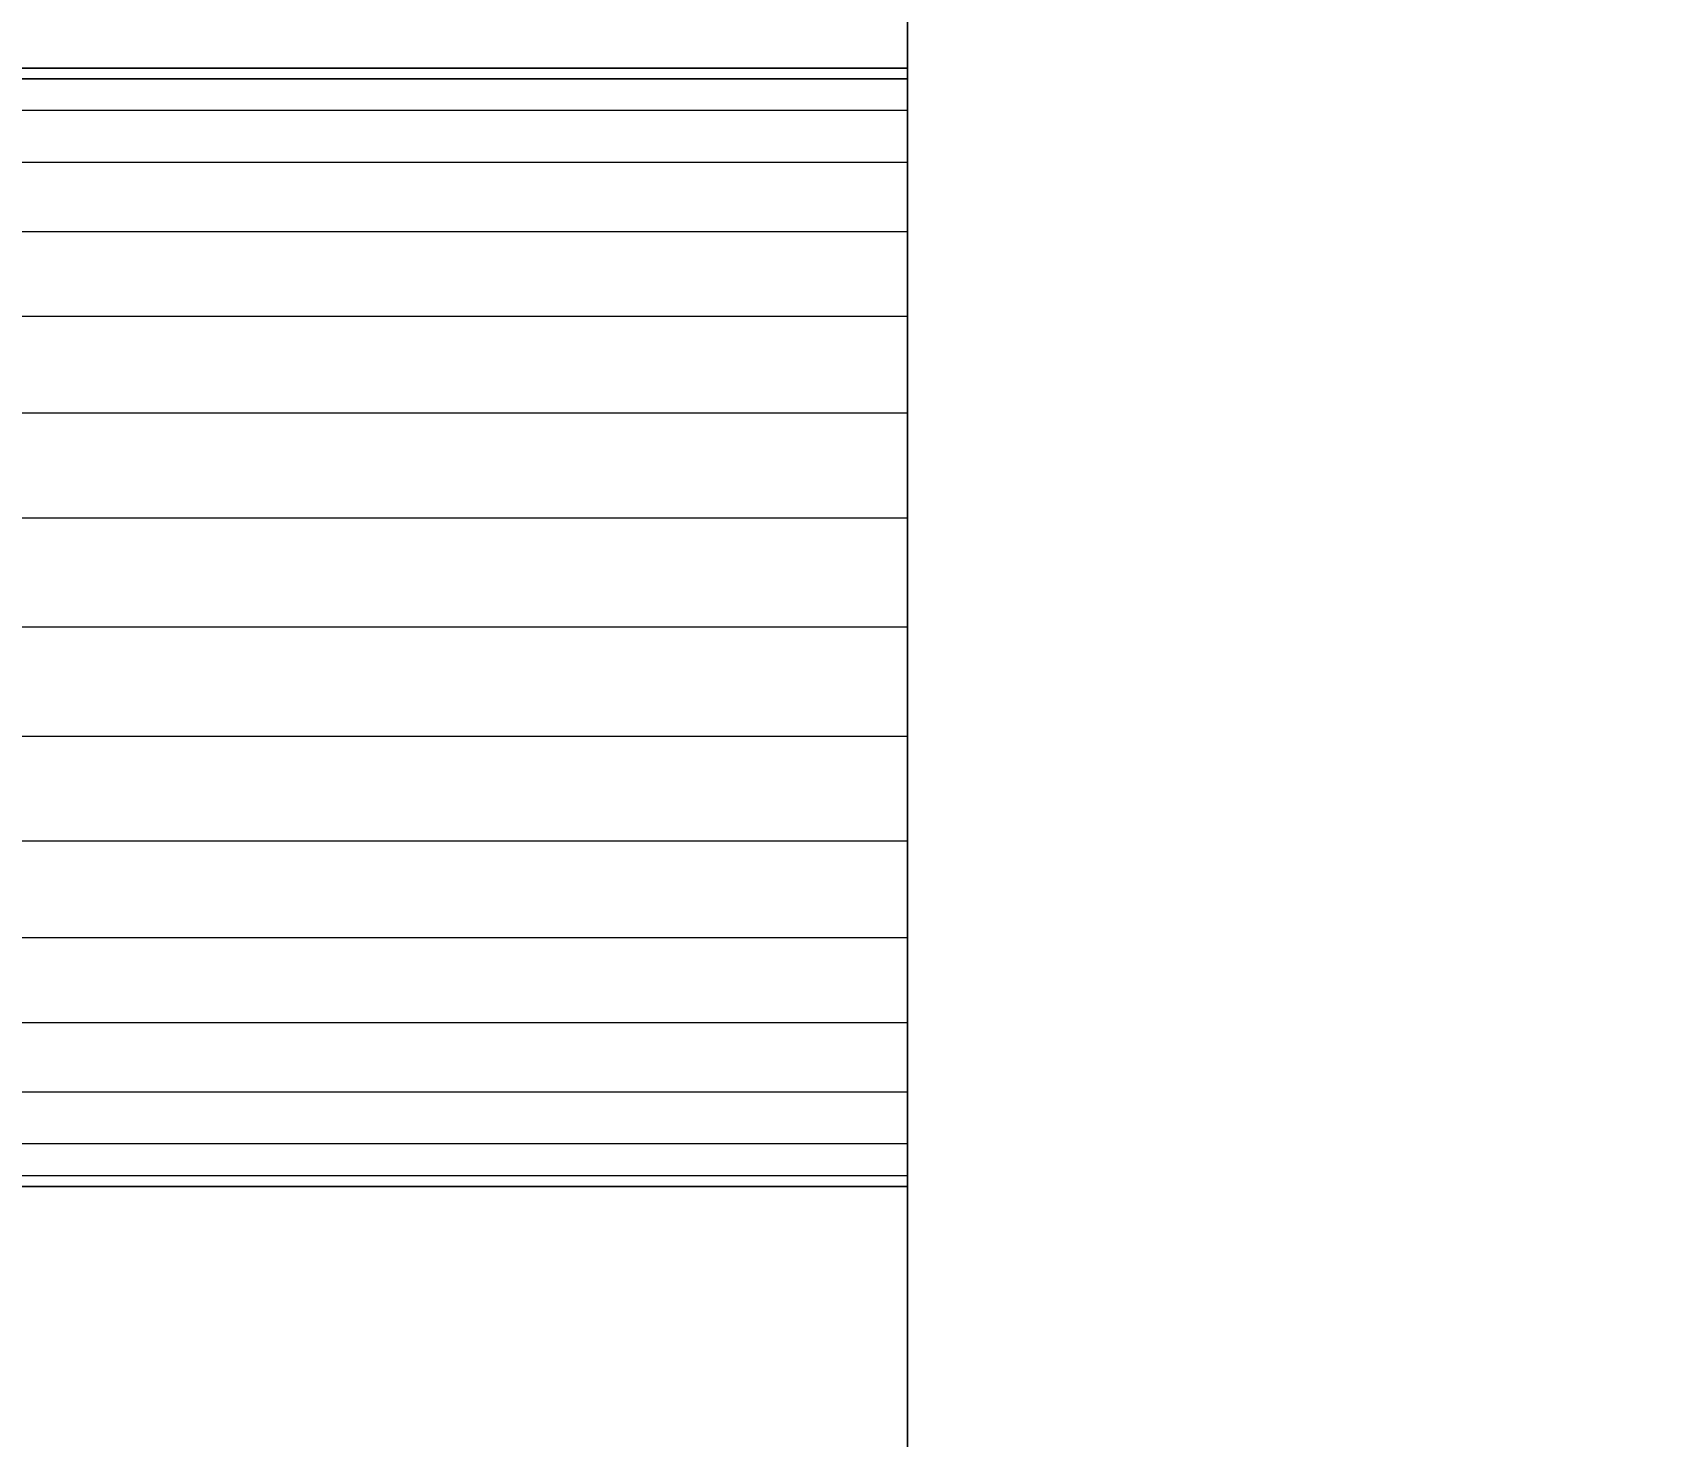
# Model space of a CAD drawing. Header units: millimetres. Extents: x -22443 to 8019, y 3751 to 17584.
# Drawn here: x -19267.6 to -19210.1, y 11415.5 to 11465.2 of the extents above; entities that cross this region are included whole.
import ezdxf

# ---------------------------------------------------------------- set-up
doc = ezdxf.new("R2010")
doc.units = ezdxf.units.MM
for name, color, linetype, lineweight in [('A-ANNO-DIMS', 211, 'Continuous', 9), ('A-ANNO-DIMS-50', 211, 'Continuous', 9), ('A-GENM', 13, 'Continuous', 18)]:
    doc.layers.add(name, color=color, linetype=linetype, lineweight=lineweight)
doc.styles.add('Arial', font='arial.ttf', dxfattribs={"height": 125})
doc.dimstyles.new('Diagonal_-_2_5mm_Arial', dxfattribs={"dimscale": 304.8, "dimtxt": 127.532425, "dimasz": 0.492126, "dimexe": 0.393701, "dimexo": 0.246063, "dimgap": 0.287073, "dimtad": 1, "dimdec": 0, "dimzin": 0, "dimdsep": 46, "dimtxsty": 'Arial', "dimblk1": 'OBLIQUE', "dimblk2": 'OBLIQUE', "dimsah": 1, "dimcen": 0.09, "dimdle": 0.393701, "dimazin": 0, "dimtfac": 1, "dimtdec": 4, "dimtix": 1, "dimtmove": 0, "dimatfit": 3, "dimfxl": 1, "dimtvp": 1, "dimtolj": 1, "dimtzin": 0, "dimarcsym": 2})

# ---------------------------------------------------------------- blocks, each defined once
blk = doc.blocks.new('Nevera de autoservicio single - Nevera de autoservicio single-466915-Level 1')
at = {"layer": 'A-GENM'}
for p, q in [((454.753, 1307.979), (454.753, -1108.896)), ((454.753, -1108.896), (454.753, 1307.979)), ((454.753, -1108.896), (454.753, 1307.979)), ((454.753, -1108.896), (454.753, 1307.979)), ((454.753, -1028.381), (454.753, 977.961)), ((454.753, -668.268), (454.753, -719.713)), ((454.753, -699.927), (255.92, -699.927)), ((454.753, -699.927), (255.92, -699.927)), ((255.92, -699.927), (454.753, -699.927)), ((454.753, -699.927), (255.92, -699.927)), ((454.753, -699.927), (255.92, -699.927)), ((454.753, -699.927), (255.92, -699.927)), ((454.753, -699.927), (255.92, -699.927)), ((454.753, -699.927), (255.92, -699.927)), ((454.753, -699.927), (255.92, -699.927)), ((454.753, -699.927), (255.92, -699.927)), ((255.92, -699.927), (454.753, -699.927)), ((454.753, -699.927), (255.92, -699.927)), ((454.753, -700.275), (454.753, -699.927)), ((454.753, -699.927), (454.753, -700.307)), ((454.753, -700.116), (454.753, -699.927)), ((454.753, -699.927), (454.753, -700.307)), ((454.753, -700.307), (454.753, -699.927)), ((454.753, -699.927), (454.753, -700.307)), ((454.753, -700.307), (454.753, -699.927)), ((454.753, -699.927), (454.753, -700.307)), ((454.753, -700.116), (454.753, -699.927)), ((454.753, -699.927), (454.753, -700.307)), ((454.753, -700.116), (454.753, -699.927)), ((454.753, -699.927), (454.753, -700.307)), ((454.753, -700.307), (454.753, -699.927)), ((454.753, -699.927), (454.753, -700.275)), ((454.753, -700.116), (454.753, -699.927)), ((454.753, -700.116), (454.753, -699.927)), ((454.753, -700.116), (454.753, -699.927)), ((454.753, -700.307), (454.753, -699.927)), ((454.753, -700.307), (454.753, -699.927)), ((454.753, -700.307), (454.753, -699.927)), ((454.753, -700.307), (454.753, -699.927)), ((454.753, -700.307), (454.753, -699.927)), ((454.753, -699.927), (454.753, -700.307)), ((454.753, -699.927), (454.753, -700.307)), ((454.753, -700.307), (454.753, -700.116)), ((454.753, -700.116), (454.753, -700.307)), ((454.753, -700.307), (454.753, -700.116)), ((454.753, -700.307), (454.753, -700.116)), ((454.753, -700.307), (454.753, -700.116)), ((454.753, -700.307), (454.753, -700.116)), ((255.92, -700.307), (454.753, -700.307)), ((454.753, -700.307), (255.92, -700.307)), ((454.753, -700.307), (255.92, -700.307)), ((454.753, -700.307), (255.92, -700.307)), ((454.753, -700.307), (255.92, -700.307)), ((454.753, -700.307), (255.92, -700.307)), ((454.753, -700.307), (255.92, -700.307)), ((454.753, -700.307), (255.92, -700.307)), ((454.753, -700.307), (255.92, -700.307)), ((454.753, -700.307), (255.92, -700.307)), ((454.753, -700.307), (255.92, -700.307)), ((454.753, -700.307), (255.92, -700.307)), ((454.753, -700.307), (255.92, -700.307)), ((454.753, -700.307), (255.92, -700.307)), ((454.753, -700.307), (255.92, -700.307)), ((454.753, -700.307), (255.92, -700.307)), ((255.92, -700.307), (454.753, -700.307)), ((454.753, -700.307), (255.92, -700.307)), ((454.753, -700.307), (255.92, -700.307)), ((454.753, -700.307), (255.92, -700.307)), ((454.753, -700.307), (255.92, -700.307)), ((454.753, -700.307), (255.92, -700.307)), ((454.753, -700.307), (255.92, -700.307)), ((454.753, -700.307), (255.92, -700.307)), ((454.753, -700.307), (454.753, -700.275)), ((454.753, -700.275), (454.753, -700.307)), ((454.753, -701.432), (454.753, -700.307)), ((454.753, -700.307), (454.753, -701.432)), ((454.753, -701.432), (454.753, -700.307)), ((454.753, -700.307), (454.753, -701.432)), ((454.753, -701.432), (454.753, -700.307)), ((454.753, -700.307), (454.753, -701.432)), ((454.753, -701.432), (454.753, -700.307)), ((454.753, -700.307), (454.753, -701.432)), ((454.753, -701.432), (454.753, -700.307)), ((454.753, -700.307), (454.753, -701.432)), ((454.753, -701.432), (454.753, -700.307)), ((454.753, -700.307), (454.753, -701.432)), ((454.753, -701.432), (454.753, -700.307)), ((454.753, -701.432), (454.753, -700.307)), ((454.753, -701.432), (454.753, -700.307)), ((454.753, -701.432), (454.753, -700.307)), ((454.753, -701.432), (454.753, -700.307)), ((454.753, -701.432), (454.753, -700.307)), ((454.753, -701.432), (454.753, -700.307)), ((454.753, -701.432), (454.753, -700.307)), ((454.753, -701.432), (454.753, -700.307)), ((454.753, -701.432), (454.753, -700.307)), ((454.753, -701.432), (454.753, -700.307)), ((454.753, -701.432), (454.753, -700.307)), ((454.753, -701.432), (255.92, -701.432)), ((454.753, -701.432), (255.92, -701.432)), ((454.753, -701.432), (255.92, -701.432)), ((454.753, -701.432), (255.92, -701.432)), ((454.753, -701.432), (255.92, -701.432)), ((454.753, -701.432), (255.92, -701.432)), ((454.753, -701.432), (255.92, -701.432)), ((454.753, -701.432), (255.92, -701.432)), ((454.753, -701.432), (255.92, -701.432)), ((454.753, -701.432), (255.92, -701.432)), ((454.753, -701.432), (255.92, -701.432)), ((454.753, -701.432), (255.92, -701.432)), ((454.753, -701.432), (255.92, -701.432)), ((454.753, -701.432), (255.92, -701.432)), ((454.753, -701.432), (255.92, -701.432)), ((454.753, -701.432), (255.92, -701.432)), ((454.753, -701.432), (255.92, -701.432)), ((454.753, -701.432), (255.92, -701.432)), ((454.753, -701.432), (255.92, -701.432)), ((454.753, -701.432), (255.92, -701.432)), ((454.753, -701.432), (255.92, -701.432)), ((454.753, -701.432), (255.92, -701.432)), ((454.753, -701.432), (255.92, -701.432)), ((454.753, -701.432), (255.92, -701.432)), ((454.753, -703.262), (454.753, -701.432)), ((454.753, -701.432), (454.753, -703.262)), ((454.753, -703.262), (454.753, -701.432)), ((454.753, -701.432), (454.753, -703.262)), ((454.753, -703.262), (454.753, -701.432)), ((454.753, -701.432), (454.753, -703.262)), ((454.753, -703.262), (454.753, -701.432)), ((454.753, -701.432), (454.753, -703.262)), ((454.753, -703.262), (454.753, -701.432)), ((454.753, -701.432), (454.753, -703.262)), ((454.753, -703.262), (454.753, -701.432)), ((454.753, -701.432), (454.753, -703.262)), ((454.753, -703.262), (454.753, -701.432)), ((454.753, -703.262), (454.753, -701.432)), ((454.753, -703.262), (454.753, -701.432)), ((454.753, -703.262), (454.753, -701.432)), ((454.753, -703.262), (454.753, -701.432)), ((454.753, -703.262), (454.753, -701.432)), ((454.753, -703.262), (454.753, -701.432)), ((454.753, -703.262), (454.753, -701.432)), ((454.753, -703.262), (454.753, -701.432)), ((454.753, -703.262), (454.753, -701.432)), ((454.753, -703.262), (454.753, -701.432)), ((454.753, -703.262), (454.753, -701.432)), ((454.753, -703.262), (255.92, -703.262)), ((454.753, -703.262), (255.92, -703.262)), ((454.753, -703.262), (255.92, -703.262)), ((454.753, -703.262), (255.92, -703.262)), ((454.753, -703.262), (255.92, -703.262)), ((454.753, -703.262), (255.92, -703.262)), ((454.753, -703.262), (255.92, -703.262)), ((454.753, -703.262), (255.92, -703.262)), ((454.753, -703.262), (255.92, -703.262)), ((454.753, -703.262), (255.92, -703.262)), ((454.753, -703.262), (255.92, -703.262)), ((454.753, -703.262), (255.92, -703.262)), ((454.753, -703.262), (255.92, -703.262)), ((454.753, -703.262), (255.92, -703.262)), ((454.753, -703.262), (255.92, -703.262)), ((454.753, -703.262), (255.92, -703.262)), ((454.753, -703.262), (255.92, -703.262)), ((454.753, -703.262), (255.92, -703.262)), ((454.753, -703.262), (255.92, -703.262)), ((454.753, -703.262), (255.92, -703.262)), ((454.753, -703.262), (255.92, -703.262)), ((454.753, -703.262), (255.92, -703.262)), ((454.753, -703.262), (255.92, -703.262)), ((454.753, -703.262), (255.92, -703.262)), ((454.753, -705.722), (454.753, -703.262)), ((454.753, -703.262), (454.753, -705.722)), ((454.753, -705.722), (454.753, -703.262)), ((454.753, -703.262), (454.753, -705.722)), ((454.753, -705.722), (454.753, -703.262)), ((454.753, -703.262), (454.753, -705.722)), ((454.753, -705.722), (454.753, -703.262)), ((454.753, -703.262), (454.753, -705.722)), ((454.753, -705.722), (454.753, -703.262)), ((454.753, -703.262), (454.753, -705.722)), ((454.753, -705.722), (454.753, -703.262)), ((454.753, -703.262), (454.753, -705.722)), ((454.753, -705.722), (454.753, -703.262)), ((454.753, -705.722), (454.753, -703.262)), ((454.753, -705.722), (454.753, -703.262)), ((454.753, -705.722), (454.753, -703.262)), ((454.753, -705.722), (454.753, -703.262)), ((454.753, -705.722), (454.753, -703.262)), ((454.753, -705.722), (454.753, -703.262)), ((454.753, -705.722), (454.753, -703.262)), ((454.753, -705.722), (454.753, -703.262)), ((454.753, -705.722), (454.753, -703.262)), ((454.753, -705.722), (454.753, -703.262)), ((454.753, -705.722), (454.753, -703.262)), ((454.753, -705.722), (255.92, -705.722)), ((454.753, -705.722), (255.92, -705.722)), ((454.753, -705.722), (255.92, -705.722)), ((454.753, -705.722), (255.92, -705.722)), ((454.753, -705.722), (255.92, -705.722)), ((454.753, -705.722), (255.92, -705.722)), ((454.753, -705.722), (255.92, -705.722)), ((454.753, -705.722), (255.92, -705.722)), ((454.753, -705.722), (255.92, -705.722)), ((454.753, -705.722), (255.92, -705.722)), ((454.753, -705.722), (255.92, -705.722)), ((454.753, -705.722), (255.92, -705.722)), ((454.753, -705.722), (255.92, -705.722)), ((454.753, -705.722), (255.92, -705.722)), ((454.753, -705.722), (255.92, -705.722)), ((454.753, -705.722), (255.92, -705.722)), ((454.753, -705.722), (255.92, -705.722)), ((454.753, -705.722), (255.92, -705.722)), ((454.753, -705.722), (255.92, -705.722)), ((454.753, -705.722), (255.92, -705.722)), ((454.753, -705.722), (255.92, -705.722)), ((454.753, -705.722), (255.92, -705.722)), ((454.753, -705.722), (255.92, -705.722)), ((454.753, -705.722), (255.92, -705.722)), ((454.753, -708.72), (454.753, -705.722)), ((454.753, -705.722), (454.753, -708.72)), ((454.753, -708.72), (454.753, -705.722)), ((454.753, -705.722), (454.753, -708.72)), ((454.753, -708.72), (454.753, -705.722)), ((454.753, -705.722), (454.753, -708.72)), ((454.753, -708.72), (454.753, -705.722)), ((454.753, -705.722), (454.753, -708.72)), ((454.753, -708.72), (454.753, -705.722)), ((454.753, -705.722), (454.753, -708.72)), ((454.753, -708.72), (454.753, -705.722)), ((454.753, -705.722), (454.753, -708.72)), ((454.753, -708.72), (454.753, -705.722)), ((454.753, -708.72), (454.753, -705.722)), ((454.753, -708.72), (454.753, -705.722)), ((454.753, -708.72), (454.753, -705.722)), ((454.753, -708.72), (454.753, -705.722)), ((454.753, -708.72), (454.753, -705.722)), ((454.753, -708.72), (454.753, -705.722)), ((454.753, -708.72), (454.753, -705.722)), ((454.753, -708.72), (454.753, -705.722)), ((454.753, -708.72), (454.753, -705.722)), ((454.753, -708.72), (454.753, -705.722)), ((454.753, -708.72), (454.753, -705.722)), ((454.753, -708.72), (255.92, -708.72)), ((454.753, -708.72), (255.92, -708.72)), ((454.753, -708.72), (255.92, -708.72)), ((454.753, -708.72), (255.92, -708.72)), ((454.753, -708.72), (255.92, -708.72)), ((454.753, -708.72), (255.92, -708.72)), ((454.753, -708.72), (255.92, -708.72)), ((454.753, -708.72), (255.92, -708.72)), ((454.753, -708.72), (255.92, -708.72)), ((454.753, -708.72), (255.92, -708.72)), ((454.753, -708.72), (255.92, -708.72)), ((454.753, -708.72), (255.92, -708.72)), ((454.753, -708.72), (255.92, -708.72)), ((454.753, -708.72), (255.92, -708.72)), ((454.753, -708.72), (255.92, -708.72)), ((454.753, -708.72), (255.92, -708.72)), ((454.753, -708.72), (255.92, -708.72)), ((454.753, -708.72), (255.92, -708.72)), ((454.753, -708.72), (255.92, -708.72)), ((454.753, -708.72), (255.92, -708.72)), ((454.753, -708.72), (255.92, -708.72)), ((454.753, -708.72), (255.92, -708.72)), ((454.753, -708.72), (255.92, -708.72)), ((454.753, -708.72), (255.92, -708.72)), ((454.753, -712.141), (454.753, -708.72)), ((454.753, -708.72), (454.753, -712.141)), ((454.753, -712.141), (454.753, -708.72)), ((454.753, -708.72), (454.753, -712.141)), ((454.753, -712.141), (454.753, -708.72)), ((454.753, -708.72), (454.753, -712.141)), ((454.753, -712.141), (454.753, -708.72)), ((454.753, -708.72), (454.753, -712.141)), ((454.753, -712.141), (454.753, -708.72)), ((454.753, -708.72), (454.753, -712.141)), ((454.753, -712.141), (454.753, -708.72)), ((454.753, -708.72), (454.753, -712.141)), ((454.753, -712.141), (454.753, -708.72)), ((454.753, -712.141), (454.753, -708.72)), ((454.753, -712.141), (454.753, -708.72)), ((454.753, -712.141), (454.753, -708.72)), ((454.753, -712.141), (454.753, -708.72)), ((454.753, -712.141), (454.753, -708.72)), ((454.753, -712.141), (454.753, -708.72)), ((454.753, -712.141), (454.753, -708.72)), ((454.753, -712.141), (454.753, -708.72)), ((454.753, -712.141), (454.753, -708.72)), ((454.753, -712.141), (454.753, -708.72)), ((454.753, -712.141), (454.753, -708.72)), ((454.753, -712.141), (255.92, -712.141)), ((454.753, -712.141), (255.92, -712.141)), ((454.753, -712.141), (255.92, -712.141)), ((454.753, -712.141), (255.92, -712.141)), ((454.753, -712.141), (255.92, -712.141)), ((454.753, -712.141), (255.92, -712.141)), ((454.753, -712.141), (255.92, -712.141)), ((454.753, -712.141), (255.92, -712.141)), ((454.753, -712.141), (255.92, -712.141)), ((454.753, -712.141), (255.92, -712.141)), ((454.753, -712.141), (255.92, -712.141)), ((454.753, -712.141), (255.92, -712.141)), ((454.753, -712.141), (255.92, -712.141)), ((454.753, -712.141), (255.92, -712.141)), ((454.753, -712.141), (255.92, -712.141)), ((454.753, -712.141), (255.92, -712.141)), ((454.753, -712.141), (255.92, -712.141)), ((454.753, -712.141), (255.92, -712.141)), ((454.753, -712.141), (255.92, -712.141)), ((454.753, -712.141), (255.92, -712.141)), ((454.753, -712.141), (255.92, -712.141)), ((454.753, -712.141), (255.92, -712.141)), ((454.753, -712.141), (255.92, -712.141)), ((454.753, -712.141), (255.92, -712.141)), ((454.753, -715.853), (454.753, -712.141)), ((454.753, -712.141), (454.753, -715.853)), ((454.753, -715.853), (454.753, -712.141)), ((454.753, -712.141), (454.753, -715.853)), ((454.753, -715.853), (454.753, -712.141)), ((454.753, -712.141), (454.753, -715.853)), ((454.753, -715.853), (454.753, -712.141)), ((454.753, -712.141), (454.753, -715.853)), ((454.753, -715.853), (454.753, -712.141)), ((454.753, -712.141), (454.753, -715.853)), ((454.753, -715.853), (454.753, -712.141)), ((454.753, -712.141), (454.753, -715.853)), ((454.753, -715.853), (454.753, -712.141)), ((454.753, -715.853), (454.753, -712.141)), ((454.753, -715.853), (454.753, -712.141)), ((454.753, -715.853), (454.753, -712.141)), ((454.753, -715.853), (454.753, -712.141)), ((454.753, -715.853), (454.753, -712.141)), ((454.753, -715.853), (454.753, -712.141)), ((454.753, -715.853), (454.753, -712.141)), ((454.753, -715.853), (454.753, -712.141)), ((454.753, -715.853), (454.753, -712.141)), ((454.753, -715.853), (454.753, -712.141)), ((454.753, -715.853), (454.753, -712.141)), ((454.753, -715.853), (255.92, -715.853)), ((454.753, -715.853), (255.92, -715.853)), ((454.753, -715.853), (255.92, -715.853)), ((454.753, -715.853), (255.92, -715.853)), ((454.753, -715.853), (255.92, -715.853)), ((454.753, -715.853), (255.92, -715.853)), ((454.753, -715.853), (255.92, -715.853)), ((454.753, -715.853), (255.92, -715.853)), ((454.753, -715.853), (255.92, -715.853)), ((454.753, -715.853), (255.92, -715.853)), ((454.753, -715.853), (255.92, -715.853)), ((454.753, -715.853), (255.92, -715.853)), ((454.753, -715.853), (255.92, -715.853)), ((454.753, -715.853), (255.92, -715.853)), ((454.753, -715.853), (255.92, -715.853)), ((454.753, -715.853), (255.92, -715.853)), ((454.753, -715.853), (255.92, -715.853)), ((454.753, -715.853), (255.92, -715.853)), ((454.753, -715.853), (255.92, -715.853)), ((454.753, -715.853), (255.92, -715.853)), ((454.753, -715.853), (255.92, -715.853)), ((454.753, -715.853), (255.92, -715.853)), ((454.753, -715.853), (255.92, -715.853)), ((454.753, -715.853), (255.92, -715.853)), ((454.753, -719.713), (454.753, -715.853)), ((454.753, -715.853), (454.753, -719.713)), ((454.753, -719.713), (454.753, -715.853)), ((454.753, -715.853), (454.753, -719.713)), ((454.753, -719.713), (454.753, -715.853)), ((454.753, -715.853), (454.753, -719.713)), ((454.753, -719.713), (454.753, -715.853)), ((454.753, -715.853), (454.753, -719.713)), ((454.753, -719.713), (454.753, -715.853)), ((454.753, -715.853), (454.753, -719.713)), ((454.753, -719.713), (454.753, -715.853)), ((454.753, -715.853), (454.753, -719.713)), ((454.753, -719.713), (454.753, -715.853)), ((454.753, -719.713), (454.753, -715.853)), ((454.753, -719.713), (454.753, -715.853)), ((454.753, -719.713), (454.753, -715.853)), ((454.753, -719.713), (454.753, -715.853)), ((454.753, -719.713), (454.753, -715.853)), ((454.753, -719.713), (454.753, -715.853)), ((454.753, -719.713), (454.753, -715.853)), ((454.753, -719.713), (454.753, -715.853)), ((454.753, -719.713), (454.753, -715.853)), ((454.753, -719.713), (454.753, -715.853)), ((454.753, -719.713), (454.753, -715.853)), ((454.753, -719.713), (255.92, -719.713)), ((454.753, -719.713), (255.92, -719.713)), ((454.753, -719.713), (255.92, -719.713)), ((454.753, -719.713), (255.92, -719.713)), ((454.753, -719.713), (255.92, -719.713)), ((454.753, -719.713), (255.92, -719.713)), ((454.753, -719.713), (255.92, -719.713)), ((454.753, -719.713), (255.92, -719.713)), ((454.753, -719.713), (255.92, -719.713)), ((454.753, -719.713), (255.92, -719.713)), ((454.753, -719.713), (255.92, -719.713)), ((454.753, -719.713), (255.92, -719.713)), ((454.753, -719.713), (255.92, -719.713)), ((454.753, -719.713), (255.92, -719.713)), ((454.753, -719.713), (255.92, -719.713)), ((454.753, -719.713), (255.92, -719.713)), ((454.753, -719.713), (255.92, -719.713)), ((454.753, -719.713), (255.92, -719.713)), ((454.753, -719.713), (255.92, -719.713)), ((454.753, -719.713), (255.92, -719.713)), ((454.753, -719.713), (255.92, -719.713)), ((454.753, -719.713), (255.92, -719.713)), ((454.753, -719.713), (255.92, -719.713)), ((454.753, -719.713), (255.92, -719.713)), ((454.753, -723.573), (454.753, -719.713)), ((454.753, -719.713), (454.753, -723.573)), ((454.753, -723.573), (454.753, -719.713)), ((454.753, -719.713), (454.753, -723.573)), ((454.753, -723.573), (454.753, -719.713)), ((454.753, -719.713), (454.753, -723.573)), ((454.753, -723.573), (454.753, -719.713)), ((454.753, -719.713), (454.753, -723.573)), ((454.753, -723.573), (454.753, -719.713)), ((454.753, -719.713), (454.753, -723.573)), ((454.753, -723.573), (454.753, -719.713)), ((454.753, -719.713), (454.753, -723.573)), ((454.753, -771.158), (454.753, -719.713)), ((454.753, -719.713), (454.753, -723.573)), ((454.753, -719.713), (454.753, -723.573)), ((454.753, -719.713), (454.753, -723.573)), ((454.753, -719.713), (454.753, -723.573)), ((454.753, -719.713), (454.753, -723.573)), ((454.753, -719.713), (454.753, -723.573)), ((454.753, -719.713), (454.753, -723.573)), ((454.753, -719.713), (454.753, -723.573)), ((454.753, -723.573), (454.753, -719.713)), ((454.753, -723.573), (454.753, -719.713)), ((454.753, -719.713), (454.753, -723.573)), ((454.753, -719.713), (454.753, -723.573)), ((454.753, -723.573), (255.92, -723.573)), ((454.753, -723.573), (255.92, -723.573)), ((454.753, -723.573), (255.92, -723.573)), ((454.753, -723.573), (255.92, -723.573)), ((454.753, -723.573), (255.92, -723.573)), ((454.753, -723.573), (255.92, -723.573)), ((454.753, -723.573), (255.92, -723.573)), ((454.753, -723.573), (255.92, -723.573)), ((454.753, -723.573), (255.92, -723.573)), ((454.753, -723.573), (255.92, -723.573)), ((454.753, -723.573), (255.92, -723.573)), ((454.753, -723.573), (255.92, -723.573)), ((454.753, -723.573), (255.92, -723.573)), ((454.753, -723.573), (255.92, -723.573)), ((454.753, -723.573), (255.92, -723.573)), ((454.753, -723.573), (255.92, -723.573)), ((454.753, -723.573), (255.92, -723.573)), ((454.753, -723.573), (255.92, -723.573)), ((454.753, -723.573), (255.92, -723.573)), ((454.753, -723.573), (255.92, -723.573)), ((454.753, -723.573), (255.92, -723.573)), ((454.753, -723.573), (255.92, -723.573)), ((454.753, -723.573), (255.92, -723.573)), ((454.753, -723.573), (255.92, -723.573)), ((454.753, -727.285), (454.753, -723.573)), ((454.753, -723.573), (454.753, -727.285)), ((454.753, -727.285), (454.753, -723.573)), ((454.753, -723.573), (454.753, -727.285)), ((454.753, -727.285), (454.753, -723.573)), ((454.753, -723.573), (454.753, -727.285)), ((454.753, -727.285), (454.753, -723.573)), ((454.753, -723.573), (454.753, -727.285)), ((454.753, -727.285), (454.753, -723.573)), ((454.753, -723.573), (454.753, -727.285)), ((454.753, -727.285), (454.753, -723.573)), ((454.753, -723.573), (454.753, -727.285)), ((454.753, -723.573), (454.753, -727.285)), ((454.753, -723.573), (454.753, -727.285)), ((454.753, -723.573), (454.753, -727.285)), ((454.753, -723.573), (454.753, -727.285)), ((454.753, -723.573), (454.753, -727.285)), ((454.753, -723.573), (454.753, -727.285)), ((454.753, -723.573), (454.753, -727.285)), ((454.753, -723.573), (454.753, -727.285)), ((454.753, -723.573), (454.753, -727.285)), ((454.753, -723.573), (454.753, -727.285)), ((454.753, -723.573), (454.753, -727.285)), ((454.753, -723.573), (454.753, -727.285)), ((454.753, -727.285), (255.92, -727.285)), ((454.753, -727.285), (255.92, -727.285)), ((454.753, -727.285), (255.92, -727.285)), ((454.753, -727.285), (255.92, -727.285)), ((454.753, -727.285), (255.92, -727.285)), ((454.753, -727.285), (255.92, -727.285)), ((454.753, -727.285), (255.92, -727.285)), ((454.753, -727.285), (255.92, -727.285)), ((454.753, -727.285), (255.92, -727.285)), ((454.753, -727.285), (255.92, -727.285)), ((454.753, -727.285), (255.92, -727.285)), ((454.753, -727.285), (255.92, -727.285)), ((454.753, -727.285), (255.92, -727.285)), ((454.753, -727.285), (255.92, -727.285)), ((454.753, -727.285), (255.92, -727.285)), ((454.753, -727.285), (255.92, -727.285)), ((454.753, -727.285), (255.92, -727.285)), ((454.753, -727.285), (255.92, -727.285)), ((454.753, -727.285), (255.92, -727.285)), ((454.753, -727.285), (255.92, -727.285)), ((454.753, -727.285), (255.92, -727.285)), ((454.753, -727.285), (255.92, -727.285)), ((454.753, -727.285), (255.92, -727.285)), ((454.753, -727.285), (255.92, -727.285)), ((454.753, -730.706), (454.753, -727.285)), ((454.753, -727.285), (454.753, -730.706)), ((454.753, -730.706), (454.753, -727.285)), ((454.753, -727.285), (454.753, -730.706)), ((454.753, -730.706), (454.753, -727.285)), ((454.753, -727.285), (454.753, -730.706)), ((454.753, -730.706), (454.753, -727.285)), ((454.753, -727.285), (454.753, -730.706)), ((454.753, -730.706), (454.753, -727.285)), ((454.753, -727.285), (454.753, -730.706)), ((454.753, -730.706), (454.753, -727.285)), ((454.753, -727.285), (454.753, -730.706)), ((454.753, -727.285), (454.753, -730.706)), ((454.753, -727.285), (454.753, -730.706)), ((454.753, -727.285), (454.753, -730.706)), ((454.753, -727.285), (454.753, -730.706)), ((454.753, -727.285), (454.753, -730.706)), ((454.753, -727.285), (454.753, -730.706)), ((454.753, -727.285), (454.753, -730.706)), ((454.753, -727.285), (454.753, -730.706)), ((454.753, -727.285), (454.753, -730.706)), ((454.753, -727.285), (454.753, -730.706)), ((454.753, -727.285), (454.753, -730.706)), ((454.753, -727.285), (454.753, -730.706)), ((454.753, -730.706), (255.92, -730.706)), ((454.753, -730.706), (255.92, -730.706)), ((454.753, -730.706), (255.92, -730.706)), ((454.753, -730.706), (255.92, -730.706)), ((454.753, -730.706), (255.92, -730.706)), ((454.753, -730.706), (255.92, -730.706)), ((454.753, -730.706), (255.92, -730.706)), ((454.753, -730.706), (255.92, -730.706)), ((454.753, -730.706), (255.92, -730.706)), ((454.753, -730.706), (255.92, -730.706)), ((454.753, -730.706), (255.92, -730.706)), ((454.753, -730.706), (255.92, -730.706)), ((454.753, -730.706), (255.92, -730.706)), ((454.753, -730.706), (255.92, -730.706)), ((454.753, -730.706), (255.92, -730.706)), ((454.753, -730.706), (255.92, -730.706)), ((454.753, -730.706), (255.92, -730.706)), ((454.753, -730.706), (255.92, -730.706)), ((454.753, -730.706), (255.92, -730.706)), ((454.753, -730.706), (255.92, -730.706)), ((454.753, -730.706), (255.92, -730.706)), ((454.753, -730.706), (255.92, -730.706)), ((454.753, -730.706), (255.92, -730.706)), ((454.753, -730.706), (255.92, -730.706)), ((454.753, -733.704), (454.753, -730.706)), ((454.753, -730.706), (454.753, -733.704)), ((454.753, -733.704), (454.753, -730.706)), ((454.753, -730.706), (454.753, -733.704)), ((454.753, -733.704), (454.753, -730.706)), ((454.753, -730.706), (454.753, -733.704)), ((454.753, -733.704), (454.753, -730.706)), ((454.753, -730.706), (454.753, -733.704)), ((454.753, -733.704), (454.753, -730.706)), ((454.753, -730.706), (454.753, -733.704)), ((454.753, -733.704), (454.753, -730.706)), ((454.753, -730.706), (454.753, -733.704)), ((454.753, -730.706), (454.753, -733.704)), ((454.753, -730.706), (454.753, -733.704)), ((454.753, -730.706), (454.753, -733.704)), ((454.753, -730.706), (454.753, -733.704)), ((454.753, -730.706), (454.753, -733.704)), ((454.753, -730.706), (454.753, -733.704)), ((454.753, -730.706), (454.753, -733.704)), ((454.753, -730.706), (454.753, -733.704)), ((454.753, -730.706), (454.753, -733.704)), ((454.753, -730.706), (454.753, -733.704)), ((454.753, -730.706), (454.753, -733.704)), ((454.753, -730.706), (454.753, -733.704)), ((454.753, -733.704), (255.92, -733.704)), ((454.753, -733.704), (255.92, -733.704)), ((454.753, -733.704), (255.92, -733.704)), ((454.753, -733.704), (255.92, -733.704)), ((454.753, -733.704), (255.92, -733.704)), ((454.753, -733.704), (255.92, -733.704)), ((454.753, -733.704), (255.92, -733.704)), ((454.753, -733.704), (255.92, -733.704)), ((454.753, -733.704), (255.92, -733.704)), ((454.753, -733.704), (255.92, -733.704)), ((454.753, -733.704), (255.92, -733.704)), ((454.753, -733.704), (255.92, -733.704)), ((454.753, -733.704), (255.92, -733.704)), ((454.753, -733.704), (255.92, -733.704)), ((454.753, -733.704), (255.92, -733.704)), ((454.753, -733.704), (255.92, -733.704)), ((454.753, -733.704), (255.92, -733.704)), ((454.753, -733.704), (255.92, -733.704)), ((454.753, -733.704), (255.92, -733.704)), ((454.753, -733.704), (255.92, -733.704)), ((454.753, -733.704), (255.92, -733.704)), ((454.753, -733.704), (255.92, -733.704)), ((454.753, -733.704), (255.92, -733.704)), ((454.753, -733.704), (255.92, -733.704)), ((454.753, -736.165), (454.753, -733.704)), ((454.753, -733.704), (454.753, -736.165)), ((454.753, -736.165), (454.753, -733.704)), ((454.753, -733.704), (454.753, -736.165)), ((454.753, -736.165), (454.753, -733.704)), ((454.753, -733.704), (454.753, -736.165)), ((454.753, -736.165), (454.753, -733.704)), ((454.753, -733.704), (454.753, -736.165)), ((454.753, -736.165), (454.753, -733.704)), ((454.753, -733.704), (454.753, -736.165)), ((454.753, -736.165), (454.753, -733.704)), ((454.753, -733.704), (454.753, -736.165)), ((454.753, -733.704), (454.753, -736.165)), ((454.753, -733.704), (454.753, -736.165)), ((454.753, -733.704), (454.753, -736.165)), ((454.753, -733.704), (454.753, -736.165)), ((454.753, -733.704), (454.753, -736.165)), ((454.753, -733.704), (454.753, -736.165)), ((454.753, -733.704), (454.753, -736.165)), ((454.753, -733.704), (454.753, -736.165)), ((454.753, -733.704), (454.753, -736.165)), ((454.753, -733.704), (454.753, -736.165)), ((454.753, -733.704), (454.753, -736.165)), ((454.753, -733.704), (454.753, -736.165)), ((454.753, -736.165), (255.92, -736.165)), ((454.753, -736.165), (255.92, -736.165)), ((454.753, -736.165), (255.92, -736.165)), ((454.753, -736.165), (255.92, -736.165)), ((454.753, -736.165), (255.92, -736.165)), ((454.753, -736.165), (255.92, -736.165)), ((454.753, -736.165), (255.92, -736.165)), ((454.753, -736.165), (255.92, -736.165)), ((454.753, -736.165), (255.92, -736.165)), ((454.753, -736.165), (255.92, -736.165)), ((454.753, -736.165), (255.92, -736.165)), ((454.753, -736.165), (255.92, -736.165)), ((454.753, -736.165), (255.92, -736.165)), ((454.753, -736.165), (255.92, -736.165)), ((454.753, -736.165), (255.92, -736.165)), ((454.753, -736.165), (255.92, -736.165)), ((454.753, -736.165), (255.92, -736.165)), ((454.753, -736.165), (255.92, -736.165)), ((454.753, -736.165), (255.92, -736.165)), ((454.753, -736.165), (255.92, -736.165)), ((454.753, -736.165), (255.92, -736.165)), ((454.753, -736.165), (255.92, -736.165)), ((454.753, -736.165), (255.92, -736.165)), ((454.753, -736.165), (255.92, -736.165)), ((454.753, -737.994), (454.753, -736.165)), ((454.753, -736.165), (454.753, -737.994)), ((454.753, -737.994), (454.753, -736.165)), ((454.753, -736.165), (454.753, -737.994)), ((454.753, -737.994), (454.753, -736.165)), ((454.753, -736.165), (454.753, -737.994)), ((454.753, -737.994), (454.753, -736.165)), ((454.753, -736.165), (454.753, -737.994)), ((454.753, -737.994), (454.753, -736.165)), ((454.753, -736.165), (454.753, -737.994)), ((454.753, -737.994), (454.753, -736.165)), ((454.753, -736.165), (454.753, -737.994)), ((454.753, -736.165), (454.753, -737.994)), ((454.753, -736.165), (454.753, -737.994)), ((454.753, -736.165), (454.753, -737.994)), ((454.753, -736.165), (454.753, -737.994)), ((454.753, -736.165), (454.753, -737.994)), ((454.753, -736.165), (454.753, -737.994)), ((454.753, -736.165), (454.753, -737.994)), ((454.753, -736.165), (454.753, -737.994)), ((454.753, -736.165), (454.753, -737.994)), ((454.753, -736.165), (454.753, -737.994)), ((454.753, -736.165), (454.753, -737.994)), ((454.753, -736.165), (454.753, -737.994)), ((454.753, -737.994), (255.92, -737.994)), ((454.753, -737.994), (255.92, -737.994)), ((454.753, -737.994), (255.92, -737.994)), ((454.753, -737.994), (255.92, -737.994)), ((454.753, -737.994), (255.92, -737.994)), ((454.753, -737.994), (255.92, -737.994)), ((454.753, -737.994), (255.92, -737.994)), ((454.753, -737.994), (255.92, -737.994)), ((454.753, -737.994), (255.92, -737.994)), ((454.753, -737.994), (255.92, -737.994)), ((454.753, -737.994), (255.92, -737.994)), ((454.753, -737.994), (255.92, -737.994)), ((454.753, -737.994), (255.92, -737.994)), ((454.753, -737.994), (255.92, -737.994)), ((454.753, -737.994), (255.92, -737.994)), ((454.753, -737.994), (255.92, -737.994)), ((454.753, -737.994), (255.92, -737.994)), ((454.753, -737.994), (255.92, -737.994)), ((454.753, -737.994), (255.92, -737.994)), ((454.753, -737.994), (255.92, -737.994)), ((454.753, -737.994), (255.92, -737.994)), ((454.753, -737.994), (255.92, -737.994)), ((454.753, -737.994), (255.92, -737.994)), ((454.753, -737.994), (255.92, -737.994)), ((454.753, -739.119), (454.753, -737.994)), ((454.753, -737.994), (454.753, -739.119)), ((454.753, -739.119), (454.753, -737.994)), ((454.753, -737.994), (454.753, -739.119)), ((454.753, -739.119), (454.753, -737.994)), ((454.753, -737.994), (454.753, -739.119)), ((454.753, -739.119), (454.753, -737.994)), ((454.753, -737.994), (454.753, -739.119)), ((454.753, -739.119), (454.753, -737.994)), ((454.753, -737.994), (454.753, -739.119)), ((454.753, -739.119), (454.753, -737.994)), ((454.753, -737.994), (454.753, -739.119)), ((454.753, -737.994), (454.753, -739.119)), ((454.753, -737.994), (454.753, -739.119)), ((454.753, -737.994), (454.753, -739.119)), ((454.753, -737.994), (454.753, -739.119)), ((454.753, -737.994), (454.753, -739.119)), ((454.753, -737.994), (454.753, -739.119)), ((454.753, -737.994), (454.753, -739.119)), ((454.753, -737.994), (454.753, -739.119)), ((454.753, -737.994), (454.753, -739.119)), ((454.753, -737.994), (454.753, -739.119)), ((454.753, -737.994), (454.753, -739.119)), ((454.753, -737.994), (454.753, -739.119)), ((454.753, -739.119), (255.92, -739.119)), ((454.753, -739.119), (255.92, -739.119)), ((454.753, -739.119), (255.92, -739.119)), ((454.753, -739.119), (255.92, -739.119)), ((454.753, -739.119), (255.92, -739.119)), ((454.753, -739.119), (255.92, -739.119)), ((454.753, -739.119), (255.92, -739.119)), ((454.753, -739.119), (255.92, -739.119)), ((454.753, -739.119), (255.92, -739.119)), ((454.753, -739.119), (255.92, -739.119)), ((454.753, -739.119), (255.92, -739.119)), ((454.753, -739.119), (255.92, -739.119)), ((454.753, -739.119), (255.92, -739.119)), ((454.753, -739.119), (255.92, -739.119)), ((454.753, -739.119), (255.92, -739.119)), ((454.753, -739.119), (255.92, -739.119)), ((454.753, -739.119), (255.92, -739.119)), ((454.753, -739.119), (255.92, -739.119)), ((454.753, -739.119), (255.92, -739.119)), ((454.753, -739.119), (255.92, -739.119)), ((454.753, -739.119), (255.92, -739.119)), ((454.753, -739.119), (255.92, -739.119)), ((454.753, -739.119), (255.92, -739.119)), ((454.753, -739.119), (255.92, -739.119)), ((454.753, -739.151), (454.753, -739.119)), ((454.753, -739.119), (454.753, -739.499)), ((454.753, -739.499), (454.753, -739.119)), ((454.753, -739.31), (454.753, -739.119)), ((454.753, -739.499), (454.753, -739.119)), ((454.753, -739.119), (454.753, -739.499)), ((454.753, -739.499), (454.753, -739.119)), ((454.753, -739.119), (454.753, -739.499)), ((454.753, -739.31), (454.753, -739.119)), ((454.753, -739.119), (454.753, -739.499)), ((454.753, -739.31), (454.753, -739.119)), ((454.753, -739.119), (454.753, -739.499)), ((454.753, -739.119), (454.753, -739.499)), ((454.753, -739.151), (454.753, -739.119)), ((454.753, -739.119), (454.753, -739.31)), ((454.753, -739.119), (454.753, -739.31)), ((454.753, -739.119), (454.753, -739.31)), ((454.753, -739.119), (454.753, -739.499)), ((454.753, -739.119), (454.753, -739.499)), ((454.753, -739.119), (454.753, -739.499)), ((454.753, -739.119), (454.753, -739.499)), ((454.753, -739.119), (454.753, -739.499)), ((454.753, -739.499), (454.753, -739.119)), ((454.753, -739.499), (454.753, -739.119)), ((454.753, -739.151), (454.753, -739.499)), ((454.753, -739.499), (454.753, -739.151)), ((255.92, -739.499), (454.753, -739.499)), ((454.753, -739.499), (255.92, -739.499)), ((454.753, -739.499), (255.92, -739.499)), ((454.753, -739.499), (255.92, -739.499)), ((454.753, -739.499), (255.92, -739.499)), ((454.753, -739.499), (255.92, -739.499)), ((454.753, -739.499), (255.92, -739.499)), ((454.753, -739.499), (255.92, -739.499)), ((454.753, -739.499), (255.92, -739.499)), ((454.753, -739.499), (255.92, -739.499)), ((454.753, -739.499), (255.92, -739.499)), ((454.753, -739.499), (255.92, -739.499)), ((454.753, -739.31), (454.753, -739.499)), ((454.753, -739.31), (454.753, -739.499)), ((454.753, -739.31), (454.753, -739.499)), ((454.753, -739.31), (454.753, -739.499)), ((454.753, -739.31), (454.753, -739.499)), ((454.753, -739.31), (454.753, -739.499))]:
    blk.add_line(p, q, dxfattribs=at)
blk = doc.blocks.new('DIMBLOCK4-Level 1')
at = {"layer": 'A-ANNO-DIMS-50'}
for p, q in [((-22191.521, 15666.468), (-22191.521, 7546.468)), ((-22191.521, 15546.468), (-22311.521, 15546.468)), ((-22191.521, 15546.468), (-11329.566, 15546.468)), ((-22191.521, 7666.468), (-22311.521, 7666.468)), ((-22191.521, 7666.468), (-20582.646, 7666.468))]:
    blk.add_line(p, q, dxfattribs=at)
at = {"layer": 'A-ANNO-DIMS-50', "lineweight": 35}
for p, q in [((-22191.521, 15546.468), (-22266.521, 15621.468)), ((-22191.521, 15546.468), (-22116.521, 15471.468)), ((-22191.521, 7666.468), (-22266.521, 7741.468)), ((-22191.521, 7666.468), (-22116.521, 7591.468))]:
    blk.add_line(p, q, dxfattribs=at)
at = {"layer": 'A-ANNO-DIMS-50', "color": 0, "insert": (-22441.3, 11414.188), "char_height": 125, "width": 461.47117, "attachment_point": 1, "rotation": 90, "line_spacing_factor": 0.941778, "style": 'Arial'}
blk.add_mtext('7880', dxfattribs=at)
blk = doc.blocks.new('_Oblique')
at = {"color": 0, "linetype": 'ByBlock', "lineweight": -2}
blk.add_line((-0.5, -0.5), (0.5, 0.5), dxfattribs=at)

msp = doc.modelspace()

# ---------------------------------------------------------------- block references
at = {"layer": 'A-GENM'}
msp.add_blockref('Nevera de autoservicio single - Nevera de autoservicio single-466915-Level 1', (-19691.369, 12163.874), dxfattribs=at)

# ---------------------------------------------------------------- dimensions: what is measured, and where the dimension line sits
at = {"layer": 'A-ANNO-DIMS'}
dim = msp.add_linear_dim(base=(-22191.521, 7666.468), p1=(-11254.566, 15546.468), p2=(-20507.646, 7666.468), angle=90, dimstyle='Diagonal_-_2_5mm_Arial', override={"dimpost": '<>', "dimfxl": 12153.760552}, dxfattribs=at)
dim.commit()
dim.dimension.update_dxf_attribs({"geometry": 'DIMBLOCK4-Level 1', "text_midpoint": (-22342.843, 11606.468)})

doc.saveas('drawing.dxf')
